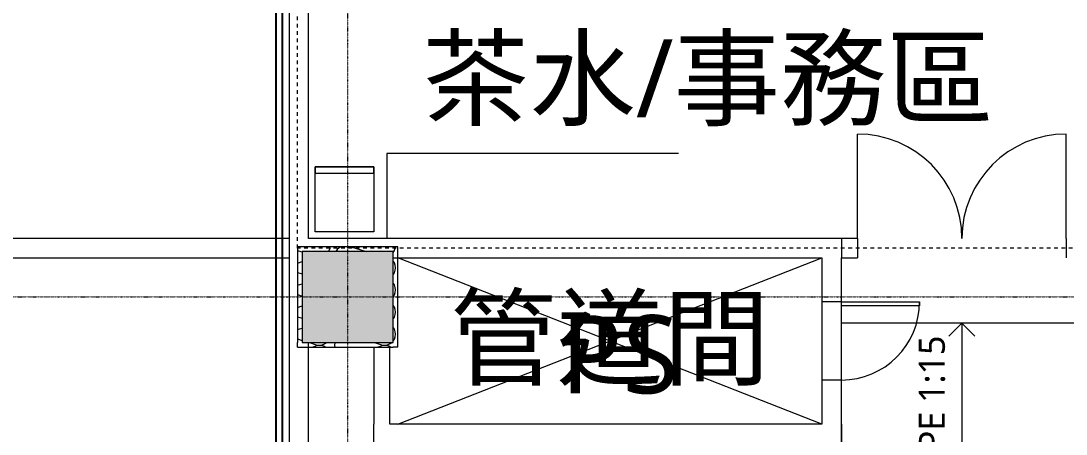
# Model space of a CAD drawing. Extents: x -32000 to 290600, y -29000 to 131250.
# Drawn here: x 241092 to 249115, y 73948 to 77119 of the extents above; entities that cross this region are included whole.
import ezdxf
from ezdxf.enums import TextEntityAlignment as Align

# ---------------------------------------------------------------- set-up
doc = ezdxf.new("R2010")
doc.units = 0
doc.header["$LTSCALE"] = 10
for name, pattern in [('H12PL3$0$JJP_三點線', [0.9, 0.3, -0.15, 0, -0.15, 0, -0.15, 0, -0.15]), ('XFM7P30ICA$0$H12PL3$0$JJP_三點線', [0.9, 0.3, -0.15, 0, -0.15, 0, -0.15, 0, -0.15]), ('XFM7P30ICA$0$H12PL3$0$TAI_虛線', [5.644, 2.822, -2.822])]:
    doc.linetypes.add(name, pattern=pattern)
for name, color, linetype in [('H12PL3$0$A-OBJE-2D', 252, 'Continuous'), ('H12PL3$0$A-WALL-IN', 252, 'Continuous'), ('H12PL3$0$A-ZONE', 252, 'Continuous'), ('H12PL3$0$Door', 252, 'Continuous'), ('H12PL3$0$S-COL', 252, 'Continuous'), ('H12PL3$0$S-GRID', 252, 'Continuous'), ('XFDP30$0$A-W-P1S (50K)', 2, 'Continuous'), ('XFM7P30ICA$0$H12PL3$0$A-OBJE-2D', 252, 'Continuous'), ('XFM7P30ICA$0$H12PL3$0$A-STRS', 252, 'Continuous'), ('XFM7P30ICA$0$H12PL3$0$A-TEXT-修改說明', 252, 'Continuous'), ('XFM7P30ICA$0$H12PL3$0$A-WALL-IN', 252, 'Continuous'), ('XFM7P30ICA$0$H12PL3$0$Door', 252, 'Continuous'), ('XFM7P30ICA$0$H12PL3$0$Hattch', 252, 'Continuous'), ('XFM7P30ICA$0$H12PL3$0$S-COL', 252, 'Continuous'), ('XFM7P30ICA$0$H12PL3$0$S-GRID', 252, 'Continuous'), ('XFM7P30ICA$0$XFDP30$0$A-W-P1S (50K)', 2, 'Continuous')]:
    doc.layers.add(name, color=color, linetype=linetype)
doc.styles.add('H12PL3$0$Standard', font='', dxfattribs={"width": 0.8})
doc.styles.add('XFM7P30ICA$0$H12PL3$0$Standard', font='isocp.shx', dxfattribs={"bigfont": 'chineset.shx'})
doc.styles.get('H12PL3$0$Standard').set_extended_font_data('Microsoft JhengHei')

# ---------------------------------------------------------------- blocks, each defined once
blk = doc.blocks.new('XFDP30')
at = {"layer": 'XFDP30$0$A-W-P1S (50K)'}
for p, q in [((243101, 61800), (243101, 90025, 0)), ((243051, 61800), (243051, 89975, 0))]:
    blk.add_line(p, q, dxfattribs=at)
blk = doc.blocks.new('H12PL3')
at = {"layer": 'H12PL3$0$A-OBJE-2D', "lineweight": 0}
for p, q in [((243985, 74025), (247240, 75300)), ((247240, 74025), (243985, 75300))]:
    blk.add_line(p, q, dxfattribs=at)
at = {"layer": 'H12PL3$0$A-WALL-IN', "lineweight": 0}
for p, q in [((247390, 74962.5), (247240, 74962.5)), ((247390, 74362.5), (247240, 74362.5))]:
    blk.add_line(p, q, dxfattribs=at)
at = {"layer": 'H12PL3$0$A-WALL-IN', "lineweight": 0, "flags": 128}
for points in [[(243150, 89615.24), (243150, 75450)], [(243300, 75450), (243300, 89615.24)], [(243150, 75450), (234900, 75450)], [(247390, 75450), (243300, 75450)], [(247390, 75450), (247390, 75300)], [(243215, 75385), (243215, 75350)], [(243950, 75385), (243215, 75385)], [(243215, 75350), (243215, 74650)], [(243985, 75385), (243950, 75385)], [(243985, 74615), (243985, 75385)], [(235550, 75300), (243150, 75300)], [(243150, 75300), (243150, 61690)], [(243950, 75300), (247240, 75300)], [(247240, 75300), (247240, 74962.5)], [(247390, 74962.5), (247390, 75300)], [(243215, 74615), (243215, 74650)], [(243300, 62575), (243300, 74650)], [(243215, 74615), (243950, 74615)], [(243800, 74615), (243800, 74025)], [(243800, 74615), (243925, 74615)], [(243925, 74025), (243925, 74615)], [(243985, 74615), (243950, 74615)], [(247240, 74362.5), (247240, 74025)], [(247390, 74025), (247390, 74362.5)], [(243800, 73875), (243800, 74025)], [(247240, 74025), (243925, 74025)], [(247390, 73875), (247390, 74025)]]:
    blk.add_lwpolyline(points, dxfattribs=at)
at = {"layer": 'H12PL3$0$Door', "lineweight": 0}
for p, q in [((247390, 74962.5), (247240, 74962.5)), ((247390, 74962.5), (247990, 74962.5)), ((247390, 74932.5), (247390, 74962.5)), ((247990, 74962.5), (247990, 74932.5)), ((247990, 74932.5), (247390, 74932.5)), ((247390, 74362.5), (247240, 74362.5))]:
    blk.add_line(p, q, dxfattribs=at)
blk.add_arc((247390, 74962.5), 600, 270, 0, dxfattribs=at)
at = {"layer": 'H12PL3$0$S-COL', "lineweight": 0, "flags": 128}
blk.add_lwpolyline([(243250, 74650), (243950, 74650), (243950, 75350), (243250, 75350)], close=True, dxfattribs=at)
at = {"layer": 'H12PL3$0$S-GRID', "linetype": 'H12PL3$0$JJP_三點線', "lineweight": 0}
for p, q in [((243600, 128250), (243600, -28000)), ((-29000, 75000), (289600, 75000))]:
    blk.add_line(p, q, dxfattribs=at)
blk.add_blockref('XFDP30', (0, 0))
at = {"layer": 'H12PL3$0$A-ZONE', "style": 'H12PL3$0$Standard'}
blk.add_text('管道間', height=600, dxfattribs=at).set_placement((245612.5, 74985.05), align=Align.TOP_CENTER)
blk = doc.blocks.new('XFM7P30ICA$0$XFDP30')
at = {"layer": 'XFM7P30ICA$0$XFDP30$0$A-W-P1S (50K)'}
for p, q in [((243101, 61800), (243101, 89500)), ((243051, 61800), (243051, 89450))]:
    blk.add_line(p, q, dxfattribs=at)
blk = doc.blocks.new('XFM7P30ICA$0$H12PL3')
at = {"layer": 'XFM7P30ICA$0$H12PL3$0$Hattch', "linetype": 'Continuous', "lineweight": 0}
blk.add_hatch(color=256, dxfattribs=at).paths.add_polyline_path([(243250, 74650), (243950, 74650), (243950, 75350), (243250, 75350)])
at = {"layer": 'XFM7P30ICA$0$H12PL3$0$A-OBJE-2D', "lineweight": 0}
for points in [[(243350, 75500), (243350, 76000), (243800, 76000), (243800, 75500)], [(243350, 76000), (243350, 75950), (243800, 75950), (243800, 76000)]]:
    blk.add_lwpolyline(points, close=True, dxfattribs=at)
at = {"layer": 'XFM7P30ICA$0$H12PL3$0$A-STRS', "lineweight": 0}
for q in [(248215, 74700), (248415, 74700)]:
    blk.add_line((248315, 74800), q, dxfattribs=at)
blk.add_lwpolyline([(247390, 73300), (249240, 73300), (249240, 74800), (247390, 74800)], dxfattribs=at)
at = {"layer": 'XFM7P30ICA$0$H12PL3$0$A-STRS', "lineweight": 0, "flags": 128}
blk.add_lwpolyline([(248315, 74800), (248315, 73300)], dxfattribs=at)
at = {"layer": 'XFM7P30ICA$0$H12PL3$0$A-WALL-IN', "lineweight": 0}
for p, q in [((246140, 76100), (243900, 76100)), ((243900, 76100), (243900, 75450)), ((247515, 75450), (247515, 75335)), ((249115, 75450), (249115, 75335)), ((247515, 75335), (247515, 75300)), ((249115, 75335), (249115, 75300))]:
    blk.add_line(p, q, dxfattribs=at)
at = {"layer": 'XFM7P30ICA$0$H12PL3$0$A-WALL-IN', "lineweight": 0, "flags": 128}
for points in [[(243150, 90465), (243150, 75450)], [(243300, 75450), (243300, 89550.02)], [(243150, 75450), (243150, 50025)], [(247515, 75450), (243300, 75450)], [(243215, 75385), (243215, 75350)], [(243950, 75385), (243215, 75385)], [(243215, 75350), (243215, 74650)], [(243985, 75385), (243950, 75385)], [(243985, 74615), (243985, 75385)], [(243950, 75300), (247240, 75300)], [(247240, 75300), (247240, 74025)], [(247390, 74025), (247390, 75300)], [(247390, 75300), (247515, 75300)], [(243215, 74615), (243215, 74650)], [(243300, 62575), (243300, 74650)], [(243215, 74615), (243950, 74615)], [(243800, 74615), (243800, 74025)], [(243800, 74615), (243925, 74615)], [(243925, 74025), (243925, 74615)], [(243985, 74615), (243950, 74615)], [(243800, 73875), (243800, 74025)], [(247240, 74025), (243925, 74025)], [(247390, 74025), (247390, 73875)]]:
    blk.add_lwpolyline(points, dxfattribs=at)
at = {"layer": 'XFM7P30ICA$0$H12PL3$0$Door', "lineweight": 0}
for p, q in [((247515, 75450), (247515, 76250)), ((249115, 75450), (249115, 76250)), ((247515, 75450), (247515, 75335)), ((247515, 75450), (247515, 75335)), ((249115, 75450), (249115, 75335)), ((249115, 75450), (249115, 75335)), ((247515, 75335), (247515, 75300)), ((249115, 75335), (249115, 75300))]:
    blk.add_line(p, q, dxfattribs=at)
for centre, start, end in [((247515, 75450), 0, 90), ((249115, 75450), 90, 180)]:
    blk.add_arc(centre, 800, start, end, dxfattribs=at)
at = {"layer": 'XFM7P30ICA$0$H12PL3$0$Hattch', "lineweight": 0}
for p, q in [((243215, 75357.96), (243240.9, 75350)), ((243240.9, 75350), (243250, 75347.2)), ((243454.81, 75350), (243458.97, 75356.3)), ((243458.97, 75356.3), (243465.71, 75374.74)), ((243465.71, 75374.74), (243466.92, 75385)), ((243519.85, 75364.32), (243510.39, 75350)), ((243534.18, 75377.75), (243519.85, 75364.32)), ((243546.85, 75385), (243534.18, 75377.75)), ((243626.97, 75385), (243740.9, 75350)), ((243950, 75342.72), (243954.81, 75350)), ((243954.81, 75350), (243958.97, 75356.3)), ((243958.97, 75356.3), (243960.51, 75360.51)), ((243960.51, 75360.51), (243965.71, 75374.74)), ((243965.71, 75374.74), (243966.92, 75385)), ((243215, 75260.52), (243250, 75271.28)), ((243958.97, 75262.18), (243950, 75275.76)), ((243965.71, 75243.74), (243958.97, 75262.18)), ((243215, 75187.96), (243250, 75177.2)), ((243950, 75172.72), (243958.97, 75186.3)), ((243958.97, 75186.3), (243965.71, 75204.74)), ((243968, 75224.24), (243965.71, 75243.74)), ((243965.71, 75204.74), (243968, 75224.24)), ((243215, 75090.52), (243250, 75101.28)), ((243958.97, 75092.18), (243950, 75105.76)), ((243215, 75017.96), (243250, 75007.2)), ((243965.71, 75073.74), (243958.97, 75092.18)), ((243958.97, 75016.3), (243965.71, 75034.74)), ((243968, 75054.24), (243965.71, 75073.74)), ((243965.71, 75034.74), (243968, 75054.24)), ((243950, 75002.72), (243958.97, 75016.3)), ((243215, 74920.52), (243250, 74931.28)), ((243958.97, 74922.18), (243950, 74935.76)), ((243965.71, 74903.74), (243958.97, 74922.18)), ((243958.97, 74846.3), (243965.71, 74864.74)), ((243968, 74884.24), (243965.71, 74903.74)), ((243965.71, 74864.74), (243968, 74884.24)), ((243215, 74847.96), (243250, 74837.2)), ((243950, 74832.72), (243958.97, 74846.3)), ((243215, 74750.52), (243250, 74761.28)), ((243958.97, 74752.18), (243950, 74765.76)), ((243965.71, 74733.74), (243958.97, 74752.18)), ((243968, 74714.24), (243965.71, 74733.74)), ((243965.71, 74694.74), (243968, 74714.24)), ((243215, 74677.96), (243250, 74667.2)), ((243306.01, 74650), (243359.02, 74633.71)), ((243327.23, 74615), (243359.02, 74624.77)), ((243359.02, 74633.71), (243378.34, 74630.17)), ((243378.34, 74628.31), (243359.02, 74624.77)), ((243378.34, 74630.17), (243397.94, 74631.2)), ((243397.94, 74627.28), (243378.34, 74628.31)), ((243397.94, 74631.2), (243416.78, 74636.74)), ((243416.78, 74621.74), (243397.94, 74627.28)), ((243416.78, 74636.74), (243433.82, 74646.49)), ((243428.56, 74615), (243416.78, 74621.74)), ((243433.82, 74646.49), (243437.57, 74650)), ((243502.29, 74649.5), (243500, 74630)), ((243500, 74628.48), (243501.58, 74615)), ((243502.47, 74650), (243502.29, 74649.5)), ((243806.01, 74650), (243859.02, 74633.71)), ((243827.23, 74615), (243859.02, 74624.77)), ((243859.02, 74633.71), (243878.34, 74630.17)), ((243878.34, 74628.31), (243859.02, 74624.77)), ((243878.34, 74630.17), (243897.94, 74631.2)), ((243897.94, 74627.28), (243878.34, 74628.31)), ((243897.94, 74631.2), (243916.78, 74636.74)), ((243916.78, 74621.74), (243897.94, 74627.28)), ((243916.78, 74636.74), (243933.82, 74646.49)), ((243928.56, 74615), (243916.78, 74621.74)), ((243933.82, 74646.49), (243937.57, 74650)), ((243950, 74662.72), (243958.97, 74676.3)), ((243958.97, 74676.3), (243965.71, 74694.74))]:
    blk.add_line(p, q, dxfattribs=at)
at = {"layer": 'XFM7P30ICA$0$H12PL3$0$Hattch', "linetype": 'XFM7P30ICA$0$H12PL3$0$TAI_虛線', "lineweight": 0, "flags": 128}
blk.add_lwpolyline([(243215, 75375), (243215, 90385), (262050, 90385), (262050, 51075), (254725, 51075), (254725, 66300), (252215, 66300), (252215, 75375)], close=True, dxfattribs=at)
at = {"layer": 'XFM7P30ICA$0$H12PL3$0$S-COL', "lineweight": 0, "flags": 128}
blk.add_lwpolyline([(243250, 74650), (243950, 74650), (243950, 75350), (243250, 75350)], close=True, dxfattribs=at)
at = {"layer": 'XFM7P30ICA$0$H12PL3$0$S-GRID', "linetype": 'XFM7P30ICA$0$H12PL3$0$JJP_三點線', "lineweight": 0}
for p, q in [((243600, 128250), (243600, -28000)), ((-29000, 75000), (289600, 75000))]:
    blk.add_line(p, q, dxfattribs=at)
blk.add_blockref('XFM7P30ICA$0$XFDP30', (0, 0))
at = {"linetype": 'Continuous', "lineweight": 0, "insert": (247984.05, 73333.89), "char_height": 200, "attachment_point": 1, "rotation": 90, "style": 'XFM7P30ICA$0$H12PL3$0$Standard'}
blk.add_mtext('\\A1;{\\fMicrosoft JhengHei|b0|i0|c136|p34;SLOPE 1:15 }', dxfattribs=at)
at = {"layer": 'XFM7P30ICA$0$H12PL3$0$A-TEXT-修改說明', "linetype": 'Continuous', "lineweight": 0, "char_height": 600, "attachment_point": 1, "style": 'XFM7P30ICA$0$H12PL3$0$Standard'}
for s, insert in [('\\A1;{\\fMicrosoft JhengHei|b0|i0|c136|p34;茶水/事務區}', (244174.52, 76977.7)), ('\\A1;{\\fMicrosoft JhengHei|b0|i0|c136|p34;PS}', (245236.53, 74860.54))]:
    blk.add_mtext(s, dxfattribs=dict(at, insert=insert))
blk = doc.blocks.new('XFM7P30ICA')
for name in ['XFM7P30ICA$0$H12PL3', 'XFM7P30ICA$0$XFDP30']:
    blk.add_blockref(name, (0, 0))

msp = doc.modelspace()

# ---------------------------------------------------------------- block references
for name in ['H12PL3', 'XFM7P30ICA']:
    msp.add_blockref(name, (0, 0))

doc.saveas('drawing.dxf')
